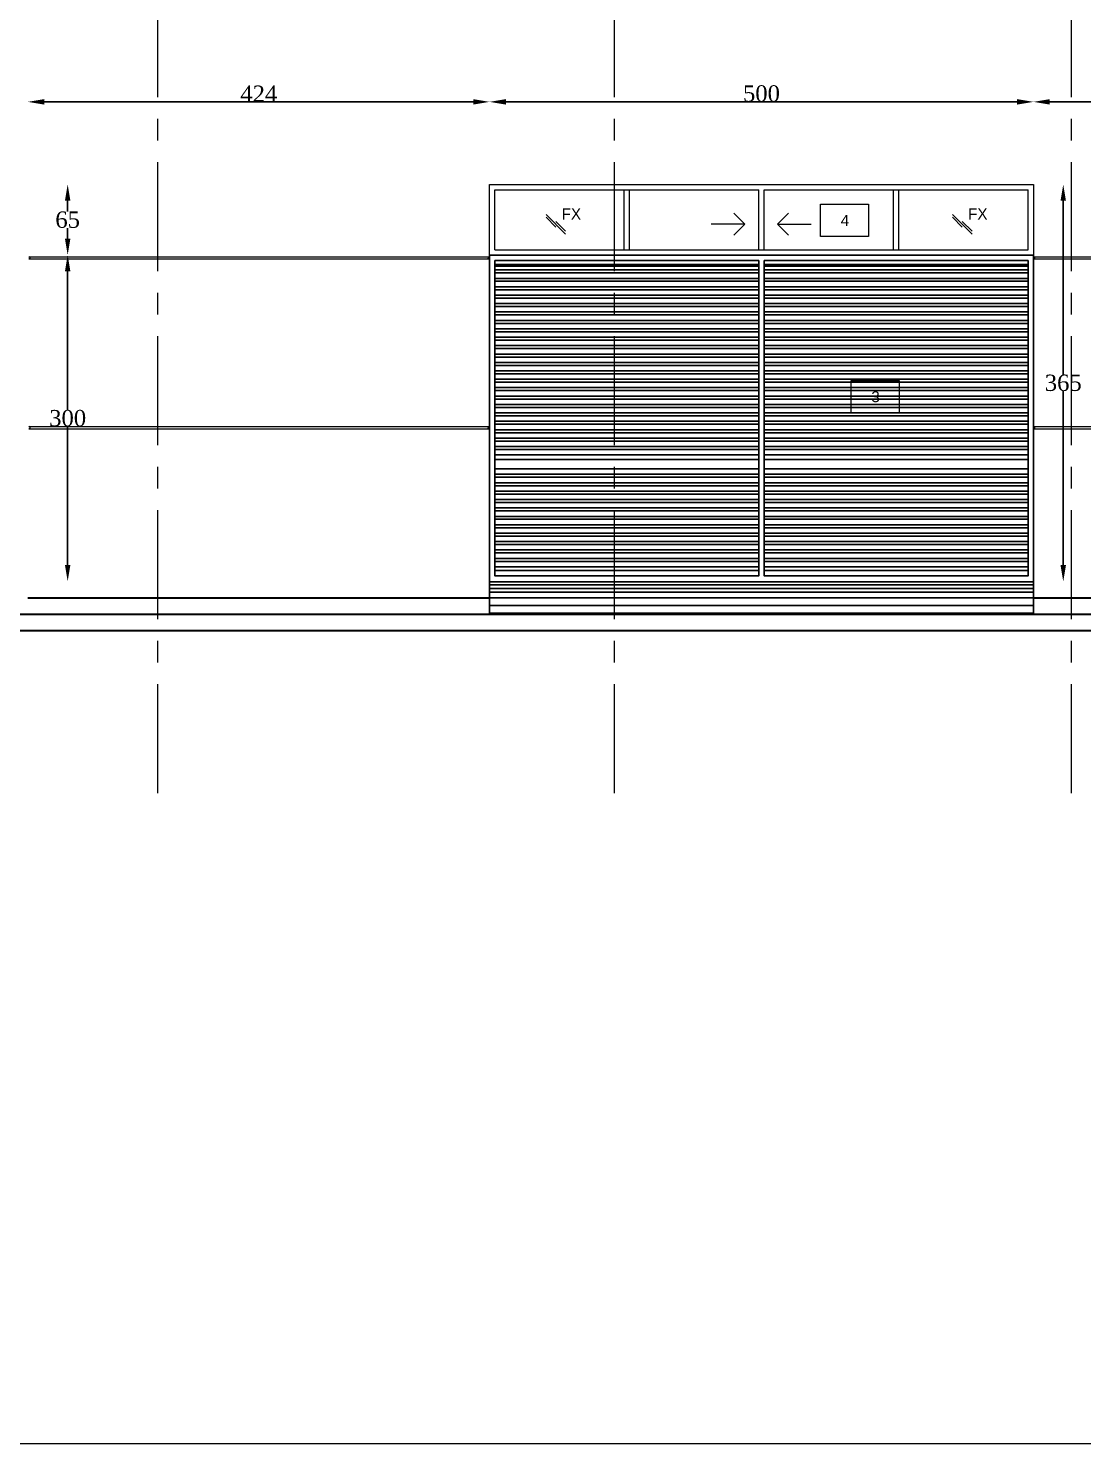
# Model space of a CAD drawing. Header units: millimetres. Extents: x -9083 to 924194, y -232449 to 321637.
# Drawn here: x 33241 to 42934, y 64923 to 77937 of the extents above; entities that cross this region are included whole.
import ezdxf
from ezdxf.enums import TextEntityAlignment as Align

# ---------------------------------------------------------------- set-up
doc = ezdxf.new("R2010")
doc.units = ezdxf.units.MM
doc.header["$LTSCALE"] = 400
doc.header["$MEASUREMENT"] = 0
doc.header["$PDMODE"] = 3
doc.linetypes.add('CENTER', pattern=[2, 1.25, -0.25, 0.25, -0.25])
doc.linetypes.add('CENTERX2', pattern=[4, 2.5, -0.5, 0.5, -0.5])
doc.layers.get('0').update_dxf_attribs({"lineweight": 0, "true_color": 0xff1414})
doc.layers.get('Defpoints').update_dxf_attribs({"color": 8, "lineweight": 5})
doc.layers.add('AXIES', color=7, linetype='CENTER', lineweight=0, true_color=0x949596)
for name, color, linetype in [('DOORS', 1, 'Continuous'), ('ELE', 2, 'Continuous'), ('HACH', 8, 'Continuous')]:
    doc.layers.add(name, color=color, linetype=linetype)
for name, color, linetype, lineweight in [('ELEVATION 00', 7, 'Continuous', 30), ('ELEVATION 02', 3, 'Continuous', 18), ('ELEVATION WINDOW', 5, 'Continuous', 5), ('FINISH', 3, 'Continuous', 9), ('REVC', 210, 'Continuous', 0), ('ROOMS DIMENSION', 3, 'Continuous', 5), ('TAG ELEVATIONS DETAIL', 8, 'Continuous', 9)]:
    doc.layers.add(name, color=color, linetype=linetype, lineweight=lineweight)
doc.styles.add('ROMAN', font='times.ttf')
doc.styles.get("Standard").update_dxf_attribs({"font": 'GOTHIC.TTF', "height": 220})
doc.styles.add('WA-GV03-ELEV & SEC.-TYPE A$0$BOLD', font='romantic.ttf')
doc.styles.add('WA-GV03-ELEV & SEC.-TYPE A$0$Standard', font='arial.ttf')
doc.dimstyles.new('ELEV DIM', dxfattribs={"dimtxt": 150, "dimasz": 150, "dimexe": 0.06, "dimexo": 0.06, "dimgap": 0.03, "dimtad": 1, "dimtih": 1, "dimtoh": 1, "dimdec": 0, "dimlfac": 0.1, "dimzin": 13, "dimdsep": 46, "dimtxsty": 'ROMAN', "dimcen": 0.09, "dimdle": 0.06, "dimse1": 1, "dimse2": 1, "dimclrd": 256, "dimclre": 256, "dimclrt": 3, "dimadec": 0, "dimazin": 0, "dimtfac": 1, "dimtdec": 0, "dimtix": 1, "dimtmove": 2, "dimatfit": 3, "dimfxl": 0.06, "dimtolj": 1, "dimtzin": 0, "dimarcsym": 0})

# ---------------------------------------------------------------- blocks, each defined once
blk = doc.blocks.new('WA-GV03-ELEV & SEC.-TYPE A$0$RCSS TG')
blk.add_lwpolyline([(28718, -28969), (29160, -28969), (29160, -29267), (28718, -29267)], close=True)
at = {"style": 'WA-GV03-ELEV & SEC.-TYPE A$0$BOLD'}
blk.add_attdef('CH', text='', height=80, dxfattribs=at).set_placement((28932, -29118), align=Align.MIDDLE)
blk = doc.blocks.new('*D507')
at = {"layer": 'Defpoints', "color": 0, "transparency": 16777216}
for p in [(42481, 77261), (37481, 76502), (42481, 76502)]:
    blk.add_point(p, dxfattribs=at)
at = {"layer": 'ROOMS DIMENSION', "lineweight": -2, "transparency": 16777216}
blk.add_line((37631, 77261), (42331, 77261), dxfattribs=at)
at = {"layer": 'ROOMS DIMENSION', "transparency": 16777216}
for points in [[(37631, 77286), (37631, 77236), (37481, 77261)], [(42331, 77286), (42331, 77236), (42481, 77261)]]:
    blk.add_solid(points, dxfattribs=at)
at = {"layer": 'ROOMS DIMENSION', "color": 3, "transparency": 16777216, "insert": (39981, 77337), "char_height": 150, "attachment_point": 5, "style": 'ROMAN'}
blk.add_mtext('\\A1;500', dxfattribs=at)
blk = doc.blocks.new('*D508')
at = {"layer": 'Defpoints', "color": 0, "transparency": 16777216}
for p in [(50931, 77261), (50931, 76852), (42481, 76502)]:
    blk.add_point(p, dxfattribs=at)
at = {"layer": 'ROOMS DIMENSION', "lineweight": -2, "transparency": 16777216}
blk.add_line((42631, 77261), (50781, 77261), dxfattribs=at)
at = {"layer": 'ROOMS DIMENSION', "transparency": 16777216}
for points in [[(42631, 77286), (42631, 77236), (42481, 77261)], [(50781, 77286), (50781, 77236), (50931, 77261)]]:
    blk.add_solid(points, dxfattribs=at)
at = {"layer": 'ROOMS DIMENSION', "color": 3, "transparency": 16777216, "insert": (46706, 77337), "char_height": 150, "attachment_point": 5, "style": 'ROMAN'}
blk.add_mtext('\\A1;845', dxfattribs=at)
blk = doc.blocks.new('*D534')
at = {"layer": 'Defpoints', "color": 0, "transparency": 16777216}
for p in [(33238, 75852), (33603, 75852), (33238, 72852)]:
    blk.add_point(p, dxfattribs=at)
at = {"layer": 'ROOMS DIMENSION', "lineweight": -2, "transparency": 16777216}
for p, q in [((33603, 75702), (33603, 74428)), ((33603, 73002), (33603, 74275))]:
    blk.add_line(p, q, dxfattribs=at)
at = {"layer": 'ROOMS DIMENSION', "transparency": 16777216}
for points in [[(33578, 75702), (33628, 75702), (33603, 75852)], [(33578, 73002), (33628, 73002), (33603, 72852)]]:
    blk.add_solid(points, dxfattribs=at)
at = {"layer": 'ROOMS DIMENSION', "color": 3, "transparency": 16777216, "insert": (33603, 74352), "char_height": 150, "attachment_point": 5, "style": 'ROMAN'}
blk.add_mtext('\\A1;300', dxfattribs=at)
blk = doc.blocks.new('*D535')
at = {"layer": 'Defpoints', "color": 0, "transparency": 16777216}
for p in [(42481, 76502), (42755, 76502), (42481, 72852)]:
    blk.add_point(p, dxfattribs=at)
at = {"layer": 'ROOMS DIMENSION', "lineweight": -2, "transparency": 16777216}
for p, q in [((42755, 76352), (42755, 74753)), ((42755, 73002), (42755, 74600))]:
    blk.add_line(p, q, dxfattribs=at)
at = {"layer": 'ROOMS DIMENSION', "transparency": 16777216}
for points in [[(42730, 76352), (42780, 76352), (42755, 76502)], [(42730, 73002), (42780, 73002), (42755, 72852)]]:
    blk.add_solid(points, dxfattribs=at)
at = {"layer": 'ROOMS DIMENSION', "color": 3, "transparency": 16777216, "insert": (42755, 74677), "char_height": 150, "attachment_point": 5, "style": 'ROMAN'}
blk.add_mtext('\\A1;365', dxfattribs=at)
blk = doc.blocks.new('DFGG')
at = {"layer": 'AXIES', "linetype": 'CENTERX2'}
for p, q in [((34431.3, 70905.5), (34431.3, 89453.1)), ((38631.3, 70905.5), (38631.3, 89453.1)), ((42831.3, 70905.5), (42831.3, 89453.1))]:
    blk.add_line(p, q, dxfattribs=at)
blk = doc.blocks.new('*D542')
at = {"layer": 'Defpoints', "color": 0, "transparency": 16777216}
for p in [(33238, 76502), (33603, 76502), (33238, 75852)]:
    blk.add_point(p, dxfattribs=at)
at = {"layer": 'ROOMS DIMENSION', "lineweight": -2, "transparency": 16777216}
for p, q in [((33603, 76352), (33603, 76253)), ((33603, 76002), (33603, 76100))]:
    blk.add_line(p, q, dxfattribs=at)
at = {"layer": 'ROOMS DIMENSION', "transparency": 16777216}
for points in [[(33578, 76352), (33628, 76352), (33603, 76502)], [(33578, 76002), (33628, 76002), (33603, 75852)]]:
    blk.add_solid(points, dxfattribs=at)
at = {"layer": 'ROOMS DIMENSION', "color": 3, "transparency": 16777216, "insert": (33603, 76177), "char_height": 150, "attachment_point": 5, "style": 'ROMAN'}
blk.add_mtext('\\A1;65', dxfattribs=at)
blk = doc.blocks.new('*D546')
at = {"layer": 'Defpoints', "color": 0, "transparency": 16777216}
for p in [(37481, 77261), (33238, 76652), (37481, 76652)]:
    blk.add_point(p, dxfattribs=at)
at = {"layer": 'FINISH', "lineweight": -2, "transparency": 16777216}
blk.add_line((33388, 77261), (37331, 77261), dxfattribs=at)
at = {"layer": 'FINISH', "transparency": 16777216}
for points in [[(33388, 77286), (33388, 77236), (33238, 77261)], [(37331, 77286), (37331, 77236), (37481, 77261)]]:
    blk.add_solid(points, dxfattribs=at)
at = {"layer": 'FINISH', "color": 3, "transparency": 16777216, "insert": (35360, 77336), "char_height": 150, "attachment_point": 5, "style": 'ROMAN'}
blk.add_mtext('\\A1;424', dxfattribs=at)

msp = doc.modelspace()

# ---------------------------------------------------------------- linework, layer by layer
at = {"layer": 'Defpoints'}
msp.add_lwpolyline([(-8100, 123208.72705), (55596.80779, 123208.72705), (55596.80779, 64923.38106), (-8100, 64923.38106)], close=True, dxfattribs=at)
at = {"layer": 'DOORS', "lineweight": -2}
for p, q in [((37481.26178, 75851.64247), (42481.26178, 75851.64247)), ((37481.26178, 72851.64247), (37481.26178, 75851.64247)), ((37531.26178, 75801.64247), (39956.26178, 75801.64247)), ((37531.26178, 72901.64247), (37531.26178, 75801.64247)), ((39956.26178, 72901.64247), (39956.26178, 75801.64247)), ((40006.26178, 72901.64247), (40006.26178, 75801.64247)), ((40006.26178, 75801.64247), (42431.26178, 75801.64247)), ((42431.26178, 72901.64247), (42431.26178, 75801.64247)), ((42481.26178, 72851.64247), (42481.26178, 75851.64247)), ((37531.26178, 72901.64247), (39956.26178, 72901.64247)), ((40006.26178, 72901.64247), (42431.26178, 72901.64247))]:
    msp.add_line(p, q, dxfattribs=at)
for points in [[(37531.26178, 75801.64247), (39956.26178, 75801.64247), (39956.26178, 75751.64247), (37531.26178, 75751.64247)], [(37531.26178, 75765.48015), (39956.26178, 75765.48015), (39956.26178, 75715.48015), (37531.26178, 75715.48015)], [(40006.26178, 75801.64247), (42431.26178, 75801.64247), (42431.26178, 75751.64247), (40006.26178, 75751.64247)], [(40006.26178, 75765.48015), (42431.26178, 75765.48015), (42431.26178, 75715.48015), (40006.26178, 75715.48015)], [(37531.26178, 75688.17387), (39956.26178, 75688.17387), (39956.26178, 75638.17387), (37531.26178, 75638.17387)], [(40006.26178, 75688.17387), (42431.26178, 75688.17387), (42431.26178, 75638.17387), (40006.26178, 75638.17387)], [(37531.26178, 75610.86759), (39956.26178, 75610.86759), (39956.26178, 75560.86759), (37531.26178, 75560.86759)], [(37531.26178, 75533.56131), (39956.26178, 75533.56131), (39956.26178, 75483.56131), (37531.26178, 75483.56131)], [(40006.26178, 75610.86759), (42431.26178, 75610.86759), (42431.26178, 75560.86759), (40006.26178, 75560.86759)], [(40006.26178, 75533.56131), (42431.26178, 75533.56131), (42431.26178, 75483.56131), (40006.26178, 75483.56131)], [(37531.26178, 75456.25503), (39956.26178, 75456.25503), (39956.26178, 75406.25503), (37531.26178, 75406.25503)], [(37531.26178, 75378.94875), (39956.26178, 75378.94875), (39956.26178, 75328.94875), (37531.26178, 75328.94875)], [(40006.26178, 75456.25503), (42431.26178, 75456.25503), (42431.26178, 75406.25503), (40006.26178, 75406.25503)], [(40006.26178, 75378.94875), (42431.26178, 75378.94875), (42431.26178, 75328.94875), (40006.26178, 75328.94875)], [(37531.26178, 75301.64247), (39956.26178, 75301.64247), (39956.26178, 75251.64247), (37531.26178, 75251.64247)], [(37531.26178, 75224.33619), (39956.26178, 75224.33619), (39956.26178, 75174.33619), (37531.26178, 75174.33619)], [(40006.26178, 75301.64247), (42431.26178, 75301.64247), (42431.26178, 75251.64247), (40006.26178, 75251.64247)], [(40006.26178, 75224.33619), (42431.26178, 75224.33619), (42431.26178, 75174.33619), (40006.26178, 75174.33619)], [(37531.26178, 75147.02991), (39956.26178, 75147.02991), (39956.26178, 75097.02991), (37531.26178, 75097.02991)], [(40006.26178, 75147.02991), (42431.26178, 75147.02991), (42431.26178, 75097.02991), (40006.26178, 75097.02991)], [(37531.26178, 75069.72363), (39956.26178, 75069.72363), (39956.26178, 75019.72363), (37531.26178, 75019.72363)], [(37531.26178, 74992.41735), (39956.26178, 74992.41735), (39956.26178, 74942.41735), (37531.26178, 74942.41735)], [(40006.26178, 75069.72363), (42431.26178, 75069.72363), (42431.26178, 75019.72363), (40006.26178, 75019.72363)], [(40006.26178, 74992.41735), (42431.26178, 74992.41735), (42431.26178, 74942.41735), (40006.26178, 74942.41735)], [(37531.26178, 74915.11107), (39956.26178, 74915.11107), (39956.26178, 74865.11107), (37531.26178, 74865.11107)], [(37531.26178, 74837.80479), (39956.26178, 74837.80479), (39956.26178, 74787.80479), (37531.26178, 74787.80479)], [(40006.26178, 74915.11107), (42431.26178, 74915.11107), (42431.26178, 74865.11107), (40006.26178, 74865.11107)], [(40006.26178, 74837.80479), (42431.26178, 74837.80479), (42431.26178, 74787.80479), (40006.26178, 74787.80479)], [(37531.26178, 74760.49851), (39956.26178, 74760.49851), (39956.26178, 74710.49851), (37531.26178, 74710.49851)], [(40006.26178, 74760.49851), (42431.26178, 74760.49851), (42431.26178, 74710.49851), (40006.26178, 74710.49851)], [(37531.26178, 74683.19224), (39956.26178, 74683.19224), (39956.26178, 74633.19224), (37531.26178, 74633.19224)], [(37531.26178, 74605.88596), (39956.26178, 74605.88596), (39956.26178, 74555.88596), (37531.26178, 74555.88596)], [(40006.26178, 74683.19224), (42431.26178, 74683.19224), (42431.26178, 74633.19224), (40006.26178, 74633.19224)], [(40006.26178, 74605.88596), (42431.26178, 74605.88596), (42431.26178, 74555.88596), (40006.26178, 74555.88596)], [(37531.26178, 74528.57968), (39956.26178, 74528.57968), (39956.26178, 74478.57968), (37531.26178, 74478.57968)], [(37531.26178, 74451.2734), (39956.26178, 74451.2734), (39956.26178, 74401.2734), (37531.26178, 74401.2734)], [(40006.26178, 74528.57968), (42431.26178, 74528.57968), (42431.26178, 74478.57968), (40006.26178, 74478.57968)], [(40006.26178, 74451.2734), (42431.26178, 74451.2734), (42431.26178, 74401.2734), (40006.26178, 74401.2734)], [(37531.26178, 74373.96712), (39956.26178, 74373.96712), (39956.26178, 74323.96712), (37531.26178, 74323.96712)], [(40006.26178, 74373.96712), (42431.26178, 74373.96712), (42431.26178, 74323.96712), (40006.26178, 74323.96712)], [(37531.26178, 74296.66084), (39956.26178, 74296.66084), (39956.26178, 74246.66084), (37531.26178, 74246.66084)], [(37531.26178, 74219.35456), (39956.26178, 74219.35456), (39956.26178, 74169.35456), (37531.26178, 74169.35456)], [(40006.26178, 74296.66084), (42431.26178, 74296.66084), (42431.26178, 74246.66084), (40006.26178, 74246.66084)], [(40006.26178, 74219.35456), (42431.26178, 74219.35456), (42431.26178, 74169.35456), (40006.26178, 74169.35456)], [(37531.26178, 74142.04828), (39956.26178, 74142.04828), (39956.26178, 74092.04828), (37531.26178, 74092.04828)], [(37531.26178, 74064.742), (39956.26178, 74064.742), (39956.26178, 74014.742), (37531.26178, 74014.742)], [(40006.26178, 74142.04828), (42431.26178, 74142.04828), (42431.26178, 74092.04828), (40006.26178, 74092.04828)], [(40006.26178, 74064.742), (42431.26178, 74064.742), (42431.26178, 74014.742), (40006.26178, 74014.742)], [(37531.26178, 73973.73155), (39956.26178, 73973.73155), (39956.26178, 73886.63865), (37531.26178, 73886.63865)], [(40006.26178, 73973.73155), (42431.26178, 73973.73155), (42431.26178, 73886.63865), (40006.26178, 73886.63865)], [(37531.26178, 73886.63865), (39956.26178, 73886.63865), (39956.26178, 73836.63865), (37531.26178, 73836.63865)], [(37531.26178, 73809.33237), (39956.26178, 73809.33237), (39956.26178, 73759.33237), (37531.26178, 73759.33237)], [(40006.26178, 73886.63865), (42431.26178, 73886.63865), (42431.26178, 73836.63865), (40006.26178, 73836.63865)], [(40006.26178, 73809.33237), (42431.26178, 73809.33237), (42431.26178, 73759.33237), (40006.26178, 73759.33237)], [(37531.26178, 73732.02609), (39956.26178, 73732.02609), (39956.26178, 73682.02609), (37531.26178, 73682.02609)], [(40006.26178, 73732.02609), (42431.26178, 73732.02609), (42431.26178, 73682.02609), (40006.26178, 73682.02609)], [(37531.26178, 73654.71981), (39956.26178, 73654.71981), (39956.26178, 73604.71981), (37531.26178, 73604.71981)], [(37531.26178, 73577.41353), (39956.26178, 73577.41353), (39956.26178, 73527.41353), (37531.26178, 73527.41353)], [(40006.26178, 73654.71981), (42431.26178, 73654.71981), (42431.26178, 73604.71981), (40006.26178, 73604.71981)], [(40006.26178, 73577.41353), (42431.26178, 73577.41353), (42431.26178, 73527.41353), (40006.26178, 73527.41353)], [(37531.26178, 73500.10725), (39956.26178, 73500.10725), (39956.26178, 73450.10725), (37531.26178, 73450.10725)], [(37531.26178, 73422.80097), (39956.26178, 73422.80097), (39956.26178, 73372.80097), (37531.26178, 73372.80097)], [(40006.26178, 73500.10725), (42431.26178, 73500.10725), (42431.26178, 73450.10725), (40006.26178, 73450.10725)], [(40006.26178, 73422.80097), (42431.26178, 73422.80097), (42431.26178, 73372.80097), (40006.26178, 73372.80097)], [(37531.26178, 73345.4947), (39956.26178, 73345.4947), (39956.26178, 73295.4947), (37531.26178, 73295.4947)], [(40006.26178, 73345.4947), (42431.26178, 73345.4947), (42431.26178, 73295.4947), (40006.26178, 73295.4947)], [(37531.26178, 73268.18842), (39956.26178, 73268.18842), (39956.26178, 73218.18842), (37531.26178, 73218.18842)], [(37531.26178, 73190.88214), (39956.26178, 73190.88214), (39956.26178, 73140.88214), (37531.26178, 73140.88214)], [(40006.26178, 73268.18842), (42431.26178, 73268.18842), (42431.26178, 73218.18842), (40006.26178, 73218.18842)], [(40006.26178, 73190.88214), (42431.26178, 73190.88214), (42431.26178, 73140.88214), (40006.26178, 73140.88214)], [(37531.26178, 73113.57586), (39956.26178, 73113.57586), (39956.26178, 73063.57586), (37531.26178, 73063.57586)], [(37531.26178, 73036.26958), (39956.26178, 73036.26958), (39956.26178, 72986.26958), (37531.26178, 72986.26958)], [(40006.26178, 73113.57586), (42431.26178, 73113.57586), (42431.26178, 73063.57586), (40006.26178, 73063.57586)], [(40006.26178, 73036.26958), (42431.26178, 73036.26958), (42431.26178, 72986.26958), (40006.26178, 72986.26958)], [(37531.26178, 72951.64247), (39956.26178, 72951.64247), (39956.26178, 72901.64247), (37531.26178, 72901.64247)], [(40006.26178, 72951.64247), (42431.26178, 72951.64247), (42431.26178, 72901.64247), (40006.26178, 72901.64247)]]:
    msp.add_lwpolyline(points, close=True, dxfattribs=at)
at = {"layer": 'ELE', "color": 3}
for p, q in [((37481.27738, 72847.01196, 0), (37481.26178, 72551.64247)), ((42481.26178, 72847.00668, 0), (37481.27738, 72847.00668, 0)), ((42481.26178, 72847.00668, 0), (42481.26178, 72551.64247))]:
    msp.add_line(p, q, dxfattribs=at)
at = {"layer": 'ELE', "color": 8}
for p, q in [((42481.26178, 72820.2238, 0), (37481.27738, 72820.2238, 0)), ((42481.26178, 72785.06394, 0), (37481.27738, 72785.06394, 0)), ((42481.26178, 72751.62825, 0), (37481.27738, 72751.62825, 0)), ((42481.26178, 72699.32457, 0), (37481.27738, 72699.32457, 0)), ((42481.26178, 72631.25142, 0), (37481.27738, 72631.25142, 0)), ((42481.26178, 72560.86036, 0), (37481.27738, 72560.86036, 0))]:
    msp.add_line(p, q, dxfattribs=at)
at = {"layer": 'ELEVATION 00'}
for p, q in [((33237.95131, 72701.64247), (37481.2697, 72701.64247)), ((42481.26178, 72701.64247), (50931.26178, 72701.64247)), ((1609.36286, 72551.64247), (52444.14335, 72551.64247)), ((-10.30991, 72401.64247), (50931.26178, 72401.64247))]:
    msp.add_line(p, q, dxfattribs=at)
at = {"layer": 'ELEVATION 02'}
for p, q in [((33244.57224, 75837.64247), (37481.26178, 75837.64247)), ((33261.29929, 75827.64247), (33244.57224, 75837.64247)), ((33261.29929, 75827.64247), (33244.57224, 75837.64247)), ((33244.57224, 75817.64247), (33261.29929, 75827.64247)), ((33244.57224, 75817.64247), (33261.29929, 75827.64247)), ((33244.57224, 75817.64247), (37481.26178, 75817.64247)), ((37464.53473, 75827.64247), (37481.26178, 75837.64247)), ((37481.26178, 75817.64247), (37464.53473, 75827.64247)), ((42481.25721, 75817.64247), (50931.26178, 75817.64247)), ((42481.26178, 75837.64247), (50931.26178, 75837.64247)), ((42497.98883, 75827.64247), (42481.26178, 75837.64247)), ((42481.26178, 75817.64247), (42497.98883, 75827.64247)), ((33244.57224, 74274.64247), (37481.26178, 74274.64247)), ((33261.29929, 74264.64247), (33244.57224, 74274.64247)), ((33244.57224, 74254.64247), (33261.29929, 74264.64247)), ((33244.57224, 74254.64247), (37481.26178, 74254.64247)), ((37464.53473, 74264.64247), (37481.26178, 74274.64247)), ((37481.26178, 74254.64247), (37464.53473, 74264.64247)), ((42481.26178, 74274.64247), (50931.26178, 74274.64247)), ((42497.98883, 74264.64247), (42481.26178, 74274.64247)), ((42481.26178, 74254.64247), (42497.98883, 74264.64247)), ((42481.26178, 74254.64247), (50931.26178, 74254.64247))]:
    msp.add_line(p, q, dxfattribs=at)
at = {"layer": 'ELEVATION WINDOW'}
for p, q in [((37481.26178, 76501.64247), (42481.26178, 76501.64247)), ((37481.26178, 75851.64247), (37481.26178, 76501.64247)), ((37531.26178, 76451.64247), (39956.26178, 76451.64247)), ((37531.26178, 75901.64247), (37531.26178, 76451.64247)), ((38718.76178, 75901.64247), (38718.76178, 76451.64247)), ((38768.76178, 75901.64247), (38768.76178, 76451.64247)), ((39956.26178, 75901.64247), (39956.26178, 76451.64247)), ((40006.26178, 75901.64247), (40006.26178, 76451.64247)), ((40006.26178, 76451.64247), (42431.26178, 76451.64247)), ((41193.76178, 75901.64247), (41193.76178, 76451.64247)), ((41243.76178, 75901.64247), (41243.76178, 76451.64247)), ((42431.26178, 75901.64247), (42431.26178, 76451.64247)), ((42481.26178, 76501.64247), (42481.26178, 75851.64247)), ((39828.33071, 76137.08324, 0.0001), (39517.56671, 76137.08324, 0.0001)), ((39726.98771, 76238.42624, 0.0001), (39828.33071, 76137.08324, 0.0001)), ((39828.33071, 76137.08324, 0.0001), (39727.14944, 76035.90196, 0.0001)), ((40229.73845, 76238.42624, 0.0001), (40128.39545, 76137.08324, 0.0001)), ((40128.39545, 76137.08324, 0.0001), (40439.15945, 76137.08324, 0.0001)), ((40128.39545, 76137.08324, 0.0001), (40229.57672, 76035.90196, 0.0001)), ((37531.26178, 75901.64247), (42431.26178, 75901.64247))]:
    msp.add_line(p, q, dxfattribs=at)
at = {"layer": 'FINISH'}
msp.add_line((42481.26178, 72701.64247), (42481.26178, 72631.25142, 0), dxfattribs=at)
at = {"layer": 'HACH'}
for p, q in [((38180.5641, 76045.72328, 0.00019), (38000.5641, 76225.72328, 0.00019)), ((38091.01637, 76109.81516, 0.00019), (38001.01637, 76199.81516, 0.00019)), ((38180.11183, 76071.63139, 0.00019), (38090.11183, 76161.63139, 0.00019)), ((41916.62174, 76045.72328, 0.00019), (41736.62174, 76225.72328, 0.00019)), ((41827.07402, 76109.81516, 0.00019), (41737.07402, 76199.81516, 0.00019)), ((41916.16947, 76071.63139, 0.00019), (41826.16947, 76161.63139, 0.00019))]:
    msp.add_line(p, q, dxfattribs=at)

# ---------------------------------------------------------------- block references
at = {"layer": 'REVC'}
msp.add_blockref('DFGG', (0, 0), dxfattribs=at)
at = {"layer": 'TAG ELEVATIONS DETAIL'}
ref = msp.add_blockref('WA-GV03-ELEV & SEC.-TYPE A$0$RCSS TG', (11806.10732, 105288.74627), dxfattribs=at)
ref.add_attrib('CH', '4', dxfattribs={"layer": '0', "color": 1, "height": 100, "style": 'WA-GV03-ELEV & SEC.-TYPE A$0$Standard'}).set_placement((40747.74527, 76170.53718), align=Align.MIDDLE)
ref = msp.add_blockref('WA-GV03-ELEV & SEC.-TYPE A$0$RCSS TG', (12087.84511, 103667.95805, 0.00141), dxfattribs=at)
ref.add_attrib('CH', '3', dxfattribs={"layer": '0', "color": 1, "height": 100, "style": 'WA-GV03-ELEV & SEC.-TYPE A$0$Standard'}).set_placement((41029.48306, 74549.74896, 0.00141), align=Align.MIDDLE)

# ---------------------------------------------------------------- texts
at = {"layer": 'ELEVATION WINDOW'}
for p in [(38143.36465, 76177.84103, 388.60891), (41879.4223, 76177.84103, 388.60891)]:
    msp.add_text('FX', height=105, dxfattribs=at).set_placement(p)

# ---------------------------------------------------------------- dimensions: what is measured, and where the dimension line sits
at = {"layer": 'FINISH'}
dim = msp.add_linear_dim(base=(37481.26178, 77260.79348), p1=(33237.95131, 76651.64247), p2=(37481.26178, 76651.64247), dimstyle='ELEV DIM', dxfattribs=at)
dim.commit()
dim.dimension.update_dxf_attribs({"geometry": '*D546', "text_midpoint": (35359.60655, 77335.82348)})
at = {"layer": 'ROOMS DIMENSION'}
for base, p1, p2, picture, middle in [((42481.26178, 77260.79348), (37481.26178, 76501.64247), (42481.26178, 76501.64247), '*D507', (39981.26178, 77337.12124)), ((50931.26178, 77260.79348), (42481.26178, 76501.64247), (50931.26178, 76851.64247), '*D508', (46706.26178, 77337.12124))]:
    dim = msp.add_linear_dim(base=base, p1=p1, p2=p2, dimstyle='ELEV DIM', dxfattribs=at)
    dim.commit()
    dim.dimension.update_dxf_attribs({"geometry": picture, "text_midpoint": middle})
for base, p1, p2, picture, middle in [((33603.12014, 76501.64247), (33237.95131, 75851.64247), (33237.95131, 76501.64247), '*D542', (33603.12014, 76176.64247)), ((42755.22864, 76501.64247), (42481.26178, 72851.64247), (42481.26178, 76501.64247), '*D535', (42755.22864, 74676.64247)), ((33603.12014, 75851.64247), (33237.95131, 72851.64247), (33237.95131, 75851.64247), '*D534', (33603.12014, 74351.64247))]:
    dim = msp.add_linear_dim(base=base, p1=p1, p2=p2, angle=90, dimstyle='ELEV DIM', dxfattribs=at)
    dim.commit()
    dim.dimension.update_dxf_attribs({"geometry": picture, "text_midpoint": middle})

doc.saveas('drawing.dxf')
